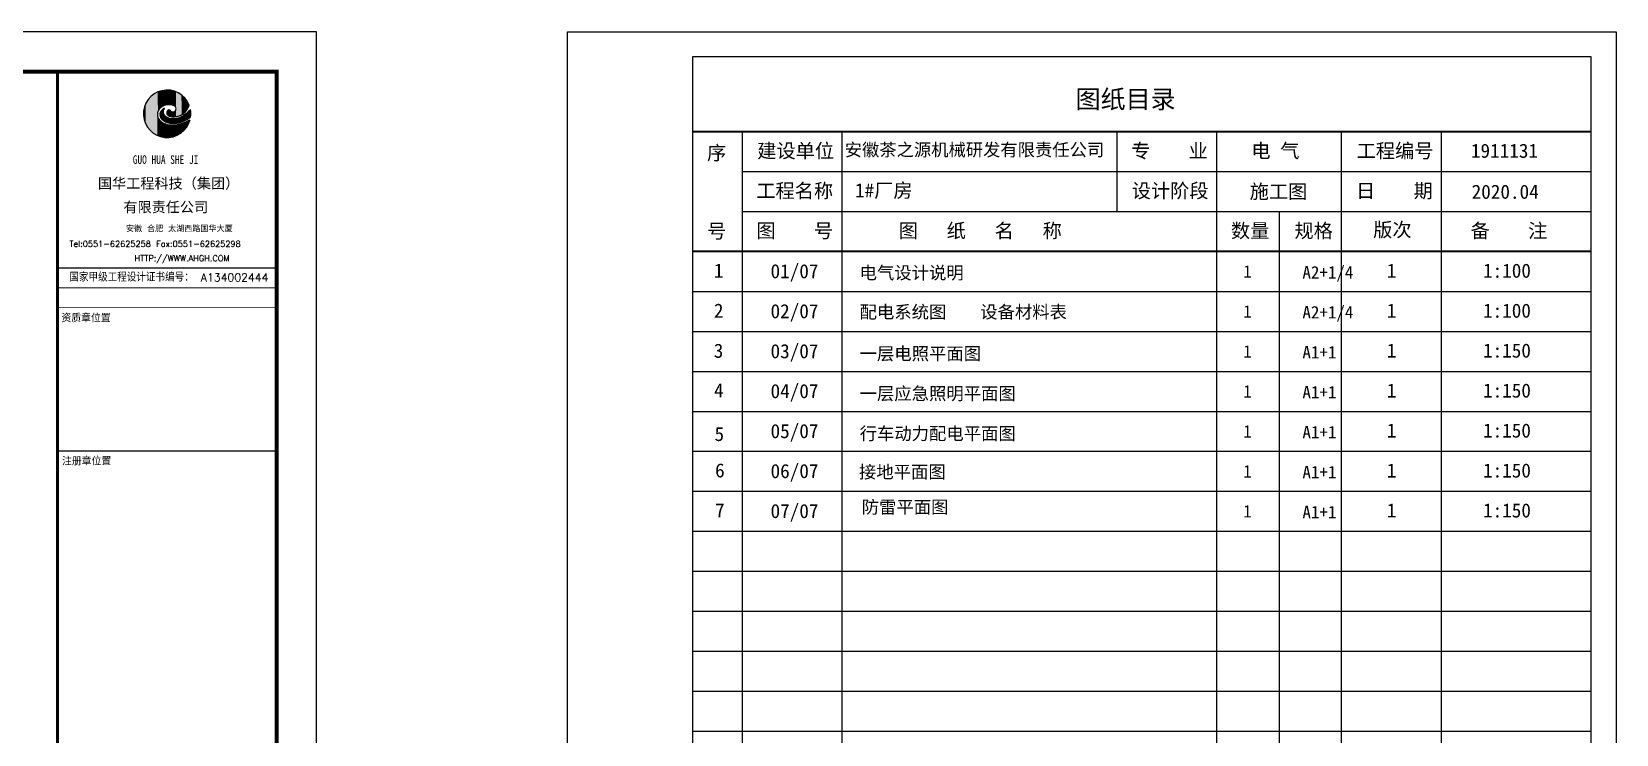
# Model space of a CAD drawing. Extents: x 1751103 to 2598738, y -609732 to 659428.
# Drawn here: x 2155335 to 2195106, y 188228 to 205857 of the extents above; entities that cross this region are included whole.
import ezdxf
from ezdxf.enums import TextEntityAlignment as Align

# ---------------------------------------------------------------- set-up
doc = ezdxf.new("R2010")
doc.units = 0
doc.header["$LTSCALE"] = 1000
doc.header["$MEASUREMENT"] = 0
doc.layers.get('0').update_dxf_attribs({"linetype": 'CONTINUOUS'})
for name, color, linetype in [('PP-PM-TK', 7, 'CONTINUOUS'), ('PUB_TEXT', 7, 'CONTINUOUS'), ('PUB_TITLE', 4, 'CONTINUOUS'), ('TEL_TITLE', 7, 'CONTINUOUS')]:
    doc.layers.add(name, color=color, linetype=linetype)
doc.styles.add('-宋体', font='', dxfattribs={"width": 0.8})
doc.styles.add('-黑体', font='simhei.ttf', dxfattribs={"width": 0.8})
doc.styles.add('DIM_FONT', font='SIMPLEX', dxfattribs={"width": 0.7, "bigfont": 'GBCBIG'})
doc.styles.add('HZ2', font='simhei.ttf')
doc.styles.add('STYLE1', font='simhei.ttf', dxfattribs={"width": 0.8})
doc.styles.add('TQ', font='txt.shx', dxfattribs={"width": 0.8, "bigfont": 'hztxt.shx'})
doc.styles.get('-宋体').set_extended_font_data('SimSun')

# ---------------------------------------------------------------- blocks, each defined once
blk = doc.blocks.new('*U39')
at = {"layer": 'PP-PM-TK', "color": 1}
for points in [[(-598, 427), (-540, -498), (-540, 493)], [(-540, 493), (-504, -531), (-504, 535)], [(-540, -498), (-540, 493), (-504, -531)], [(-504, 535), (-434, -593), (-434, 589)], [(-504, -531), (-504, 535), (-434, -593)], [(-434, 589), (-390, -619), (-390, 622)], [(-434, -593), (-434, 589), (-390, -619)], [(-390, 622), (-310, -666), (-310, 662)], [(-390, -619), (-390, 622), (-310, -666)], [(-310, 662), (-302, -669), (-302, 667)], [(-310, -666), (-310, 662), (-302, -669)], [(-302, 667), (-300, 1), (-300, 667)], [(-300, 667), (-299, 9), (-299, 668)], [(-299, 668), (-289, 51), (-289, 673)], [(-289, 673), (-287, 62), (-287, 674)], [(-287, 674), (-274, 89), (-274, 680)], [(-274, 680), (-262, 115), (-262, 686)], [(-262, 686), (-255, 126), (-255, 688)], [(-262, 686), (-262, 115), (-262, 686)], [(-255, 688), (-231, 157), (-231, 695)], [(-231, 695), (-227, 163), (-227, 696)], [(-227, 696), (-222, 168), (-222, 697)], [(-222, 697), (-221, 168), (-221, 697)], [(-221, 697), (-215, 174), (-215, 699)], [(-215, 699), (-211, 177), (-211, 700)], [(-211, 700), (-202, 186), (-202, 703)], [(-202, 703), (-199, 188), (-199, 704)], [(-199, 704), (-185, 201), (-185, 708)], [(-185, 708), (-183, 203), (-183, 708)], [(-183, 708), (-179, 206), (-179, 709)], [(-179, 709), (-176, 208), (-176, 710)], [(-176, 710), (-175, 208), (-175, 710)], [(-175, 710), (-163, 216), (-163, 714)], [(-163, 714), (-142, 228), (-142, 719)], [(-142, 719), (-124, 239), (-124, 724)], [(-124, 724), (-123, 240), (-123, 724)], [(-123, 724), (-122, 240), (-122, 724)], [(-122, 724), (-114, 243), (-114, 725)], [(-114, 725), (-112, 244), (-112, 725)], [(-112, 725), (-112, 244), (-112, 725)], [(-112, 725), (-111, 244), (-111, 725)], [(-111, 725), (-110, 245), (-110, 725)], [(-110, 725), (-105, 247), (-105, 725)], [(-105, 725), (-102, 248), (-102, 726)], [(-102, 726), (-101, 249), (-101, 726)], [(-101, 726), (-95, 251), (-95, 726)], [(-95, 726), (-89, 254), (-89, 727)], [(-89, 727), (-85, 255), (-85, 727)], [(-85, 727), (-83, 256), (-83, 727)], [(-83, 727), (-79, 257), (-79, 727)], [(-79, 727), (-59, 265), (-59, 729)], [(-59, 729), (-54, 267), (-54, 729)], [(-54, 729), (-45, 270), (-45, 730)], [(-45, 730), (-34, 272), (-34, 731)], [(-34, 731), (-28, 273), (-28, 731)], [(-28, 731), (-19, 276), (-19, 732)], [(-19, 732), (-12, 276), (-12, 732)], [(-12, 732), (-10, 277), (-10, 732)], [(-10, 732), (-10, 277), (-10, 732)], [(-10, 732), (-9, 277), (-9, 732)], [(-9, 732), (-4, 277), (-4, 733)], [(-4, 733), (-3, 277), (-3, 733)], [(-3, 733), (2, 278), (2, 733)], [(2, 733), (7, 279), (7, 734)], [(7, 734), (16, 280), (16, 734)], [(16, 280), (16, 734), (18, 279)], [(16, 734), (18, 279), (18, 734)], [(18, 279), (18, 734), (21, 279)], [(21, 279), (21, 734), (28, 279)], [(28, 279), (28, 733), (30, 279)], [(30, 279), (30, 733), (40, 278)], [(40, 278), (40, 732), (44, 278)], [(44, 278), (44, 731), (58, 277)], [(58, 277), (58, 730), (69, 276)], [(69, 276), (69, 728), (70, 276)], [(70, 276), (70, 728), (84, 275)], [(84, 275), (84, 726), (85, 275)], [(85, 275), (85, 726), (108, 274)], [(108, 274), (108, 723), (108, 274)], [(108, 274), (108, 723), (108, 274)], [(108, 274), (108, 723), (109, 274)], [(109, 274), (109, 723), (112, 273)], [(112, 273), (112, 723), (135, 270)], [(135, 270), (135, 720), (147, 269)], [(147, 269), (147, 719), (152, 268)], [(152, 268), (152, 718), (152, 268)], [(152, 268), (152, 718), (159, 268)], [(159, 268), (159, 717), (160, 267)], [(160, 267), (160, 717), (164, 267)], [(164, 267), (164, 716), (171, 265)], [(171, 265), (171, 713), (179, 263)], [(179, 263), (179, 711), (185, 262)], [(185, 262), (185, 709), (191, 261)], [(191, 261), (191, 707), (207, 254)], [(207, 254), (207, 702), (209, 253)], [(209, 253), (209, 701), (217, 250)], [(217, 250), (217, 698), (225, 244)], [(225, 244), (225, 696), (243, 230)], [(243, 230), (243, 690), (246, 228)], [(246, 228), (246, 689), (248, 227)], [(248, 227), (248, 688), (249, 226)], [(249, 226), (249, 688), (255, 216)], [(255, 216), (255, 686), (266, 199)], [(266, 199), (266, 682), (270, 192)], [(270, 192), (270, 681), (276, 155)], [(-734, 26), (-725, -117), (-725, 92)], [(-725, 92), (-715, -155), (-715, 168)], [(-725, -117), (-725, 92), (-715, -155)], [(-715, 168), (-689, -255), (-689, 245)], [(-715, -155), (-715, 168), (-689, -255)], [(-689, 245), (-669, -296), (-669, 303)], [(-689, -255), (-689, 245), (-669, -296)], [(-669, 303), (-627, -384), (-627, 377)], [(-669, -296), (-669, 303), (-627, -384)], [(-627, 377), (-598, -422), (-598, 427)], [(-627, -384), (-627, 377), (-598, -422)], [(-598, -422), (-598, 427), (-540, -498)], [(-222, 3), (-221, -43), (-221, 4)], [(-221, 4), (-215, -82), (-215, 32)], [(-221, -43), (-221, 4), (-215, -82)], [(-215, 32), (-211, -92), (-211, 48)], [(-215, -82), (-215, 32), (-211, -92)], [(-211, 48), (-202, -118), (-202, 68)], [(-211, -92), (-211, 48), (-202, -118)], [(-202, 68), (-199, -122), (-199, 73)], [(-202, -118), (-202, 68), (-199, -122)], [(-199, 73), (-185, -143), (-185, 93)], [(-199, -122), (-199, 73), (-185, -143)], [(-185, 93), (-183, -145), (-183, 96)], [(-185, -143), (-185, 93), (-183, -145)], [(-183, 96), (-179, -149), (-179, 100)], [(-183, -145), (-183, 96), (-179, -149)], [(-179, 100), (-176, -152), (-176, 103)], [(-179, -149), (-179, 100), (-176, -152)], [(-176, 103), (-175, -153), (-175, 104)], [(-176, -152), (-176, 103), (-175, -153)], [(-175, 104), (-163, -165), (-163, 116)], [(-175, -153), (-175, 104), (-163, -165)], [(-163, 116), (-142, -181), (-142, 137)], [(-163, -165), (-163, 116), (-142, -181)], [(-142, 137), (-124, -195), (-124, 151)], [(-142, -181), (-142, 137), (-124, -195)], [(-124, 151), (-123, -196), (-123, 152)], [(-124, -195), (-124, 151), (-123, -196)], [(-123, 152), (-122, -196), (-122, 153)], [(-123, -196), (-123, 152), (-122, -196)], [(-122, 153), (-114, -202), (-114, 157)], [(-122, -196), (-122, 153), (-114, -202)], [(-114, 157), (-112, 107), (-112, 158)], [(-114, -202), (-114, 87), (-112, -204)], [(-112, 158), (-111, 117), (-111, 159)], [(-112, 158), (-112, 108), (-112, 158)], [(-112, -204), (-112, 45), (-112, -204)], [(-112, -204), (-112, 42), (-111, -204)], [(-111, 159), (-110, 119), (-110, 159)], [(-111, -204), (-111, 38), (-110, -205)], [(-110, 159), (-105, 131), (-105, 162)], [(-110, -205), (-110, 34), (-105, -208)], [(-105, 162), (-102, 135), (-102, 164)], [(-105, -208), (-105, 12), (-102, -210)], [(-102, 164), (-101, 137), (-101, 165)], [(-101, 165), (-95, 145), (-95, 166)], [(-95, 166), (-89, 151), (-89, 167)], [(-12, 25), (-10, 11), (-10, 47)], [(-10, 47), (-9, 4), (-9, 50)], [(-10, 11), (-10, 47), (-10, 10)], [(-10, 47), (-10, 10), (-10, 47)], [(-10, 10), (-10, 47), (-9, 4)], [(-9, 50), (-4, -7), (-4, 68)], [(-9, 4), (-9, 50), (-4, -7)], [(-4, 68), (-3, -8), (-3, 69)], [(-4, -7), (-4, 68), (-3, -8)], [(-3, 69), (2, -19), (2, 80)], [(-3, -8), (-3, 69), (2, -19)], [(2, 80), (7, -24), (7, 87)], [(2, -19), (2, 80), (7, -24)], [(7, 87), (16, -35), (16, 98)], [(7, -24), (7, 87), (16, -35)], [(16, 98), (18, -37), (18, 100)], [(16, -35), (16, 98), (18, -37)], [(18, 100), (21, -39), (21, 103)], [(18, -37), (18, 100), (21, -39)], [(21, 103), (28, -45), (28, 111)], [(21, -39), (21, 103), (28, -45)], [(28, 111), (30, -46), (30, 113)], [(28, -45), (28, 111), (30, -46)], [(30, 113), (40, -53), (40, 121)], [(30, -46), (30, 113), (40, -53)], [(40, 121), (44, -56), (44, 124)], [(40, -53), (40, 121), (44, -56)], [(44, 124), (58, -63), (58, 135)], [(44, -56), (44, 124), (58, -63)], [(58, -63), (58, 135), (69, -69)], [(69, -69), (69, 126), (70, -69)], [(70, -69), (70, 125), (84, -74)], [(84, -74), (84, 113), (85, -74)], [(85, -74), (85, 112), (108, -81)], [(108, -81), (108, 88), (108, -82)], [(108, -82), (108, 87), (108, -82)], [(108, -82), (108, 87), (109, -82)], [(109, -82), (109, 87), (112, -82)], [(112, -82), (112, 84), (135, -86)], [(135, -86), (135, 66), (147, -88)], [(147, -88), (147, 62), (152, -88)], [(152, -88), (152, 60), (152, -89)], [(152, -89), (152, 60), (159, -89)], [(159, -89), (159, 59), (160, -89)], [(160, -89), (160, 59), (164, -89)], [(164, -89), (164, 59), (171, -89)], [(171, 58), (179, -90), (179, 60)], [(171, -89), (171, 58), (179, -90)], [(179, 60), (185, -90), (185, 61)], [(179, -90), (179, 60), (185, -90)], [(185, 61), (191, -90), (191, 62)], [(191, 62), (207, -89), (207, 65)], [(207, 65), (209, -89), (209, 66)], [(209, 66), (217, -89), (217, 70)], [(217, 70), (225, -89), (225, 75)], [(225, 75), (243, -87), (243, 86)], [(243, 86), (246, -86), (246, 91)], [(246, 91), (248, -86), (248, 93)], [(248, 93), (249, -86), (249, 94)], [(249, 94), (255, -86), (255, 102)], [(255, 102), (266, -84), (266, 117)], [(266, 117), (270, -84), (270, 133)], [(270, 133), (276, -83), (276, 155)], [(569, -14), (588, -190), (588, 2)], [(588, 2), (593, -187), (593, 6)], [(593, 6), (610, -177), (610, 20)], [(610, 20), (616, -173), (616, 25)], [(616, 25), (618, -171), (618, 27)], [(618, 27), (637, -159), (637, 43)], [(637, 43), (643, -155), (643, 48)], [(643, 48), (653, -148), (653, 57)], [(653, 57), (662, -142), (662, 66)], [(662, 66), (664, -140), (664, 68)], [(664, 68), (683, -126), (683, 86)], [(683, 86), (711, -105), (711, 112)], [(711, 112), (724, -95), (724, 124)], [(-302, -669), (-302, -30), (-300, -669)], [(-300, -669), (-300, -43), (-299, -670)], [(-299, -670), (-299, -61), (-289, -673)], [(-289, -673), (-289, -97), (-287, -674)], [(-287, -674), (-287, -102), (-274, -679)], [(-274, -679), (-274, -130), (-262, -683)], [(-262, -683), (-262, -150), (-262, -683)], [(-262, -683), (-262, -150), (-255, -686)], [(-255, -686), (-255, -162), (-231, -694)], [(-231, -694), (-231, -192), (-227, -695)], [(-227, -695), (-227, -195), (-222, -697)], [(-222, -697), (-222, -201), (-221, -697)], [(-221, -697), (-221, -201), (-215, -699)], [(-215, -699), (-215, -207), (-211, -701)], [(-211, -701), (-211, -210), (-202, -704)], [(-202, -704), (-202, -219), (-199, -705)], [(-199, -705), (-199, -222), (-185, -710)], [(-185, -710), (-185, -235), (-183, -711)], [(-183, -711), (-183, -237), (-179, -712)], [(-179, -712), (-179, -241), (-176, -713)], [(-176, -713), (-176, -244), (-175, -713)], [(-175, -713), (-175, -244), (-163, -715)], [(-163, -715), (-163, -252), (-142, -718)], [(-142, -718), (-142, -265), (-124, -721)], [(-124, -721), (-124, -276), (-123, -721)], [(-123, -721), (-123, -277), (-122, -721)], [(-122, -721), (-122, -277), (-114, -722)], [(-114, -722), (-114, -282), (-112, -723)], [(-112, -723), (-112, -284), (-112, -723)], [(-112, -723), (-112, -284), (-111, -723)], [(-111, -723), (-111, -284), (-110, -723)], [(-110, -723), (-110, -285), (-105, -724)], [(-105, -724), (-105, -287), (-102, -724)], [(-102, -210), (-102, -2), (-101, -212)], [(-102, -724), (-102, -288), (-101, -724)], [(-101, -212), (-101, -5), (-95, -215)], [(-101, -724), (-101, -289), (-95, -725)], [(-95, -215), (-95, -17), (-89, -219)], [(-95, -725), (-95, -291), (-89, -726)], [(-89, -219), (-89, -28), (-85, -222)], [(-89, -726), (-89, -294), (-85, -727)], [(-85, -222), (-85, -35), (-83, -223)], [(-85, -727), (-85, -295), (-83, -727)], [(-83, -223), (-83, -39), (-79, -226)], [(-83, -727), (-83, -296), (-79, -727)], [(-79, -226), (-79, -46), (-59, -239)], [(-79, -727), (-79, -298), (-59, -730)], [(-59, -239), (-59, -68), (-54, -241)], [(-59, -730), (-59, -306), (-54, -731)], [(-54, -241), (-54, -73), (-45, -246)], [(-54, -731), (-54, -308), (-45, -732)], [(-45, -246), (-45, -83), (-34, -252)], [(-45, -732), (-45, -312), (-34, -734)], [(-34, -252), (-34, -91), (-28, -254)], [(-28, -254), (-28, -95), (-19, -259)], [(-19, -259), (-19, -101), (-12, -263)], [(-12, -263), (-12, -106), (-10, -264)], [(-10, -264), (-10, -108), (-10, -264)], [(-10, -264), (-10, -108), (-9, -264)], [(-9, -264), (-9, -108), (-4, -267)], [(-4, -267), (-4, -111), (-3, -267)], [(-3, -267), (-3, -111), (2, -269)], [(2, -269), (2, -114), (7, -270)], [(7, -270), (7, -116), (16, -273)], [(16, -273), (16, -121), (18, -274)], [(18, -274), (18, -122), (21, -274)], [(21, -274), (21, -123), (28, -277)], [(28, -277), (28, -127), (30, -277)], [(30, -277), (30, -128), (40, -280)], [(40, -280), (40, -131), (44, -281)], [(44, -281), (44, -133), (58, -283)], [(58, -283), (58, -137), (69, -285)], [(69, -285), (69, -141), (70, -285)], [(70, -285), (70, -141), (84, -288)], [(84, -288), (84, -144), (85, -288)], [(85, -288), (85, -144), (108, -289)], [(108, -289), (108, -149), (108, -289)], [(108, -289), (108, -149), (108, -289)], [(108, -289), (108, -149), (109, -289)], [(109, -289), (109, -150), (112, -289)], [(112, -289), (112, -150), (135, -291)], [(135, -291), (135, -153), (147, -291)], [(147, -291), (147, -154), (152, -291)], [(152, -291), (152, -155), (152, -291)], [(152, -291), (152, -155), (159, -292)], [(152, -344), (152, -716), (152, -344)], [(152, -344), (159, -714), (159, -344)], [(159, -292), (159, -155), (160, -292)], [(159, -344), (160, -714), (160, -344)], [(160, -292), (160, -156), (164, -292)], [(160, -344), (164, -713), (164, -344)], [(164, -292), (164, -156), (171, -292)], [(164, -344), (171, -711), (171, -344)], [(171, -292), (171, -156), (179, -293)], [(171, -344), (179, -709), (179, -343)], [(179, -343), (185, -707), (185, -343)], [(185, -343), (191, -706), (191, -343)], [(191, -343), (207, -702), (207, -342)], [(207, -156), (209, -291), (209, -156)], [(207, -342), (209, -701), (209, -342)], [(209, -156), (217, -291), (217, -155)], [(209, -342), (217, -699), (217, -342)], [(217, -155), (225, -290), (225, -155)], [(217, -342), (225, -697), (225, -341)], [(225, -155), (243, -289), (243, -153)], [(225, -341), (243, -693), (243, -340)], [(243, -153), (246, -289), (246, -153)], [(243, -340), (246, -692), (246, -340)], [(246, -153), (248, -289), (248, -153)], [(246, -340), (248, -692), (248, -340)], [(248, -153), (249, -289), (249, -153)], [(248, -340), (249, -691), (249, -340)], [(249, -153), (255, -289), (255, -152)], [(249, -340), (255, -688), (255, -339)], [(255, -152), (266, -288), (266, -150)], [(255, -339), (266, -683), (266, -338)], [(266, -150), (270, -288), (270, -150)], [(266, -338), (270, -681), (270, -338)], [(270, -150), (276, -288), (276, -149)], [(270, -338), (276, -678), (276, -337)], [(276, -149), (283, -287), (283, -147)], [(276, -337), (283, -675), (283, -337)], [(283, -147), (296, -287), (296, -145)], [(283, -337), (296, -669), (296, -335)], [(296, -145), (302, -286), (302, -144)], [(296, -335), (302, -666), (302, -335)], [(302, -144), (307, -286), (307, -143)], [(302, -335), (307, -664), (307, -334)], [(307, -143), (311, -285), (311, -142)], [(307, -334), (311, -662), (311, -334)], [(311, -142), (341, -281), (341, -133)], [(311, -334), (341, -648), (341, -328)], [(341, -133), (369, -276), (369, -125)], [(341, -328), (369, -634), (369, -323)], [(369, -125), (375, -275), (375, -123)], [(369, -323), (375, -631), (375, -322)], [(375, -123), (377, -275), (377, -123)], [(375, -322), (377, -631), (377, -322)], [(377, -123), (383, -273), (383, -121)], [(377, -322), (383, -626), (383, -320)], [(383, -121), (397, -269), (397, -115)], [(383, -320), (397, -616), (397, -316)], [(397, -115), (421, -264), (421, -104)], [(397, -316), (421, -598), (421, -309)], [(421, -104), (431, -261), (431, -100)], [(421, -309), (431, -591), (431, -307)], [(431, -100), (444, -256), (444, -94)], [(431, -307), (444, -581), (444, -303)], [(444, -94), (450, -254), (450, -91)], [(444, -303), (450, -576), (450, -300)], [(450, -91), (460, -250), (460, -87)], [(450, -300), (460, -569), (460, -297)], [(460, -87), (483, -242), (483, -74)], [(460, -297), (483, -552), (483, -288)], [(483, -74), (492, -239), (492, -68)], [(483, -288), (492, -546), (492, -285)], [(492, -68), (509, -231), (509, -58)], [(492, -68), (492, -239), (492, -68)], [(492, -284), (509, -527), (509, -278)], [(492, -285), (492, -545), (492, -284)], [(509, -58), (512, -229), (512, -56)], [(509, -278), (512, -524), (512, -277)], [(512, -56), (513, -229), (513, -55)], [(512, -277), (513, -522), (513, -276)], [(513, -55), (530, -221), (530, -43)], [(513, -276), (530, -504), (530, -269)], [(530, -43), (542, -215), (542, -35)], [(530, -269), (542, -491), (542, -263)], [(542, -35), (552, -210), (552, -28)], [(542, -263), (552, -480), (552, -258)], [(552, -28), (555, -209), (555, -25)], [(552, -258), (555, -476), (555, -257)], [(555, -25), (569, -201), (569, -14)], [(555, -257), (569, -461), (569, -251)], [(569, -251), (588, -440), (588, -242)], [(588, -242), (593, -432), (593, -239)], [(593, -239), (610, -405), (610, -232)], [(610, -232), (616, -395), (616, -229)], [(616, -229), (618, -391), (618, -228)], [(618, -228), (637, -360), (637, -219)], [(637, -219), (643, -350), (643, -217)], [(643, -217), (653, -334), (653, -212)], [(653, -212), (662, -318), (662, -207)], [(662, -207), (664, -312), (664, -206)], [(664, -206), (683, -260), (683, -197)], [(683, -260), (683, -197), (711, -183)]]:
    blk.add_solid(points, dxfattribs=at)
at = {"layer": 'PP-PM-TK', "color": 1, "extrusion": (0, 0, -1)}
for points in [[(302, -30), (302, 667), (300, 1)], [(300, 1), (300, 667), (299, 9)], [(299, 9), (299, 668), (289, 51)], [(289, 51), (289, 673), (287, 62)], [(287, 62), (287, 674), (274, 89)], [(274, 89), (274, 680), (262, 115)], [(262, 115), (262, 686), (262, 115)], [(262, 115), (262, 686), (255, 126)], [(255, 126), (255, 688), (231, 157)], [(231, 157), (231, 695), (227, 163)], [(227, 163), (227, 696), (222, 168)], [(222, 168), (222, 697), (221, 168)], [(221, 168), (221, 697), (215, 174)], [(215, 174), (215, 699), (211, 177)], [(211, 177), (211, 700), (202, 186)], [(202, 186), (202, 703), (199, 188)], [(199, 188), (199, 704), (185, 201)], [(185, 201), (185, 708), (183, 203)], [(183, 203), (183, 708), (179, 206)], [(179, 206), (179, 709), (176, 208)], [(176, 208), (176, 710), (175, 208)], [(175, 208), (175, 710), (163, 216)], [(163, 216), (163, 714), (142, 228)], [(142, 228), (142, 719), (124, 239)], [(124, 239), (124, 724), (123, 240)], [(123, 240), (123, 724), (122, 240)], [(122, 240), (122, 724), (114, 243)], [(114, 243), (114, 725), (112, 244)], [(112, 244), (112, 725), (112, 244)], [(112, 244), (112, 725), (111, 244)], [(111, 244), (111, 725), (110, 245)], [(110, 245), (110, 725), (105, 247)], [(105, 247), (105, 725), (102, 248)], [(102, 248), (102, 726), (101, 249)], [(101, 249), (101, 726), (95, 251)], [(95, 251), (95, 726), (89, 254)], [(89, 254), (89, 727), (85, 255)], [(85, 255), (85, 727), (83, 256)], [(83, 256), (83, 727), (79, 257)], [(79, 257), (79, 727), (59, 265)], [(59, 265), (59, 729), (54, 267)], [(54, 267), (54, 729), (45, 270)], [(45, 270), (45, 730), (34, 272)], [(34, 272), (34, 731), (28, 273)], [(28, 273), (28, 731), (19, 276)], [(19, 276), (19, 732), (12, 276)], [(12, 276), (12, 732), (10, 277)], [(10, 277), (10, 732), (10, 277)], [(10, 277), (10, 732), (9, 277)], [(9, 277), (9, 732), (4, 277)], [(4, 277), (4, 733), (3, 277)], [(3, 277), (3, 733), (-2, 278)], [(-2, 278), (-2, 733), (-7, 279)], [(-7, 279), (-7, 734), (-16, 280)], [(-18, 734), (-21, 279), (-21, 734)], [(-21, 734), (-28, 279), (-28, 733)], [(-28, 733), (-30, 279), (-30, 733)], [(-30, 733), (-40, 278), (-40, 732)], [(-40, 732), (-44, 278), (-44, 731)], [(-44, 731), (-58, 277), (-58, 730)], [(-58, 730), (-69, 276), (-69, 728)], [(-69, 728), (-70, 276), (-70, 728)], [(-70, 728), (-84, 275), (-84, 726)], [(-84, 726), (-85, 275), (-85, 726)], [(-85, 726), (-108, 274), (-108, 723)], [(-108, 723), (-108, 274), (-108, 723)], [(-108, 723), (-108, 274), (-108, 723)], [(-108, 723), (-109, 274), (-109, 723)], [(-109, 723), (-112, 273), (-112, 723)], [(-112, 723), (-135, 270), (-135, 720)], [(-135, 720), (-147, 269), (-147, 719)], [(-147, 719), (-152, 268), (-152, 718)], [(-152, 718), (-152, 268), (-152, 718)], [(-152, 718), (-159, 268), (-159, 717)], [(-159, 717), (-160, 267), (-160, 717)], [(-160, 717), (-164, 267), (-164, 716)], [(-164, 716), (-171, 265), (-171, 713)], [(-171, 713), (-179, 263), (-179, 711)], [(-179, 711), (-185, 262), (-185, 709)], [(-185, 709), (-191, 261), (-191, 707)], [(-191, 707), (-207, 254), (-207, 702)], [(-207, 702), (-209, 253), (-209, 701)], [(-209, 701), (-217, 250), (-217, 698)], [(-217, 698), (-225, 244), (-225, 696)], [(-225, 696), (-243, 230), (-243, 690)], [(-243, 690), (-246, 228), (-246, 689)], [(-246, 689), (-248, 227), (-248, 688)], [(-248, 688), (-249, 226), (-249, 688)], [(-249, 688), (-255, 216), (-255, 686)], [(-255, 686), (-266, 199), (-266, 682)], [(-266, 682), (-270, 192), (-270, 681)], [(-270, 681), (-276, 155), (-276, 679)], [(-276, -83), (-276, 679), (-283, -83)], [(-276, 679), (-283, -83), (-283, 677)], [(-283, -83), (-283, 677), (-296, -80)], [(-283, 677), (-296, -80), (-296, 672)], [(-296, -80), (-296, 672), (-302, -79)], [(-296, 672), (-302, -79), (-302, 669)], [(-302, -79), (-302, 669), (-307, -78)], [(-302, 669), (-307, -78), (-307, 666)], [(-307, -78), (-307, 666), (-311, -77)], [(-307, 666), (-311, -77), (-311, 664)], [(-311, -77), (-311, 664), (-341, -71)], [(-311, 664), (-341, -71), (-341, 647)], [(-341, -71), (-341, 647), (-369, -62)], [(-341, 647), (-369, -62), (-369, 631)], [(-369, -62), (-369, 631), (-375, -61)], [(-369, 631), (-375, -61), (-375, 628)], [(-375, -61), (-375, 628), (-377, -60)], [(-375, 628), (-377, -60), (-377, 627)], [(-377, -60), (-377, 627), (-383, -58)], [(-377, 627), (-383, -58), (-383, 623)], [(-383, -58), (-383, 623), (-397, -54)], [(-383, 623), (-397, -54), (-397, 616)], [(-397, -54), (-397, 616), (-421, -43)], [(-397, 616), (-421, -43), (-421, 602)], [(-421, -43), (-421, 602), (-431, -38)], [(-421, 602), (-431, -38), (-431, 594)], [(-431, -38), (-431, 594), (-444, -32)], [(-431, 594), (-444, -32), (-444, 582)], [(-444, -32), (-444, 582), (-450, -29)], [(-444, 582), (-450, -29), (-450, 577)], [(-450, -29), (-450, 577), (-460, -23)], [(-450, 577), (-460, -23), (-460, 568)], [(-460, -23), (-460, 568), (-483, -10)], [(-460, 568), (-483, -10), (-483, 549)], [(-483, -10), (-483, 549), (-492, -3)], [(-483, 549), (-492, -3), (-492, 541)], [(-492, -3), (-492, 541), (-492, -3)], [(-492, 541), (-492, -3), (-492, 541)], [(-492, -3), (-492, 541), (-509, 10)], [(-492, 541), (-509, 10), (-509, 527)], [(-509, 10), (-509, 527), (-512, 12)], [(-509, 527), (-512, 12), (-512, 524)], [(-512, 12), (-512, 524), (-513, 13)], [(-512, 524), (-513, 13), (-513, 523)], [(-513, 13), (-513, 523), (-530, 27)], [(-513, 523), (-530, 27), (-530, 509)], [(-530, 27), (-530, 509), (-542, 38)], [(-530, 509), (-542, 38), (-542, 493)], [(-542, 38), (-542, 493), (-552, 48)], [(-542, 493), (-552, 48), (-552, 481)], [(114, 87), (114, 157), (112, 107)], [(114, 87), (112, -204), (112, 45)], [(112, 107), (112, 158), (112, 108)], [(112, 108), (112, 158), (111, 117)], [(112, 45), (112, -204), (112, 42)], [(112, 42), (111, -204), (111, 38)], [(111, 117), (111, 159), (110, 119)], [(111, 38), (110, -205), (110, 34)], [(110, 119), (110, 159), (105, 131)], [(110, 34), (105, -208), (105, 12)], [(105, 131), (105, 162), (102, 135)], [(105, 12), (102, -210), (102, -2)], [(102, 135), (102, 164), (101, 137)], [(101, 137), (101, 165), (95, 145)], [(95, 145), (95, 166), (89, 151)], [(89, 151), (89, 167), (85, 154)], [(89, 167), (85, 154), (85, 164)], [(85, 154), (85, 164), (83, 163)], [(-58, 135), (-69, -69), (-69, 126)], [(-69, 126), (-70, -69), (-70, 125)], [(-70, 125), (-84, -74), (-84, 113)], [(-84, 113), (-85, -74), (-85, 112)], [(-85, 112), (-108, -81), (-108, 88)], [(-108, 88), (-108, -82), (-108, 87)], [(-108, 87), (-108, -82), (-108, 87)], [(-108, 87), (-109, -82), (-109, 87)], [(-109, 87), (-112, -82), (-112, 84)], [(-112, 84), (-135, -86), (-135, 66)], [(-135, 66), (-147, -88), (-147, 62)], [(-147, 62), (-152, -88), (-152, 60)], [(-152, 60), (-152, -89), (-152, 60)], [(-152, 60), (-159, -89), (-159, 59)], [(-159, 59), (-160, -89), (-160, 59)], [(-160, 59), (-164, -89), (-164, 59)], [(-164, 59), (-171, -89), (-171, 58)], [(-185, -90), (-185, 61), (-191, -90)], [(-191, -90), (-191, 62), (-207, -89)], [(-207, -89), (-207, 65), (-209, -89)], [(-209, -89), (-209, 66), (-217, -89)], [(-217, -89), (-217, 70), (-225, -89)], [(-225, -89), (-225, 75), (-243, -87)], [(-243, -87), (-243, 86), (-246, -86)], [(-246, -86), (-246, 91), (-248, -86)], [(-248, -86), (-248, 93), (-249, -86)], [(-249, -86), (-249, 94), (-255, -86)], [(-255, -86), (-255, 102), (-266, -84)], [(-266, -84), (-266, 117), (-270, -84)], [(-270, -84), (-270, 133), (-276, -83)], [(-552, 48), (-552, 481), (-555, 52)], [(-552, 481), (-555, 52), (-555, 476)], [(-555, 52), (-555, 476), (-569, 65)], [(-555, 476), (-569, 65), (-569, 460)], [(-569, 65), (-569, 460), (-588, 89)], [(-569, 460), (-588, 89), (-588, 435)], [(-588, 89), (-588, 435), (-593, 95)], [(-588, 435), (-593, 95), (-593, 429)], [(-588, -190), (-588, 2), (-593, -187)], [(-593, 95), (-593, 429), (-610, 118)], [(-593, 429), (-610, 118), (-610, 408)], [(-593, -187), (-593, 6), (-610, -177)], [(-610, 118), (-610, 408), (-616, 126)], [(-610, 408), (-616, 126), (-616, 400)], [(-610, -177), (-610, 20), (-616, -173)], [(-616, 126), (-616, 400), (-618, 131)], [(-616, 400), (-618, 131), (-618, 397)], [(-616, -173), (-616, 25), (-618, -171)], [(-618, 131), (-618, 397), (-637, 164)], [(-618, 397), (-637, 164), (-637, 361)], [(-618, -171), (-618, 27), (-637, -159)], [(-637, 164), (-637, 361), (-643, 175)], [(-637, 361), (-643, 175), (-643, 349)], [(-637, -159), (-637, 43), (-643, -155)], [(-643, 175), (-643, 349), (-653, 192)], [(-643, 349), (-653, 192), (-653, 330)], [(-643, -155), (-643, 48), (-653, -148)], [(-653, 192), (-653, 330), (-662, 217)], [(-653, 330), (-662, 217), (-662, 311)], [(-653, -148), (-653, 57), (-662, -142)], [(-662, 217), (-662, 311), (-664, 222)], [(-662, 311), (-664, 222), (-664, 307)], [(-662, -142), (-662, 66), (-664, -140)], [(-664, 222), (-664, 307), (-683, 270)], [(-664, -140), (-664, 68), (-683, -126)], [(-683, -126), (-683, 86), (-711, -105)], [(-711, -105), (-711, 112), (-724, -95)], [(-724, -95), (-724, 124), (-729, -91)], [(-724, 124), (-729, -91), (-729, 74)], [(-729, -91), (-729, 74), (-734, 17)], [(302, -30), (300, -669), (300, -43)], [(300, -43), (299, -670), (299, -61)], [(299, -61), (289, -673), (289, -97)], [(289, -97), (287, -674), (287, -102)], [(287, -102), (274, -679), (274, -130)], [(274, -130), (262, -683), (262, -150)], [(262, -150), (262, -683), (262, -150)], [(262, -150), (255, -686), (255, -162)], [(255, -162), (231, -694), (231, -192)], [(231, -192), (227, -695), (227, -195)], [(227, -195), (222, -697), (222, -201)], [(222, -201), (221, -697), (221, -201)], [(221, -201), (215, -699), (215, -207)], [(215, -207), (211, -701), (211, -210)], [(211, -210), (202, -704), (202, -219)], [(202, -219), (199, -705), (199, -222)], [(199, -222), (185, -710), (185, -235)], [(185, -235), (183, -711), (183, -237)], [(183, -237), (179, -712), (179, -241)], [(179, -241), (176, -713), (176, -244)], [(176, -244), (175, -713), (175, -244)], [(175, -244), (163, -715), (163, -252)], [(163, -252), (142, -718), (142, -265)], [(142, -265), (124, -721), (124, -276)], [(124, -276), (123, -721), (123, -277)], [(123, -277), (122, -721), (122, -277)], [(122, -277), (114, -722), (114, -282)], [(114, -282), (112, -723), (112, -284)], [(112, -284), (112, -723), (112, -284)], [(112, -284), (111, -723), (111, -284)], [(111, -284), (110, -723), (110, -285)], [(110, -285), (105, -724), (105, -287)], [(105, -287), (102, -724), (102, -288)], [(102, -2), (101, -212), (101, -5)], [(102, -288), (101, -724), (101, -289)], [(101, -5), (95, -215), (95, -17)], [(101, -289), (95, -725), (95, -291)], [(95, -17), (89, -219), (89, -28)], [(95, -291), (89, -726), (89, -294)], [(89, -28), (85, -222), (85, -35)], [(89, -294), (85, -727), (85, -295)], [(85, -35), (83, -223), (83, -39)], [(85, -295), (83, -727), (83, -296)], [(83, -39), (79, -226), (79, -46)], [(83, -296), (79, -727), (79, -298)], [(79, -46), (59, -239), (59, -68)], [(79, -298), (59, -730), (59, -306)], [(59, -68), (54, -241), (54, -73)], [(59, -306), (54, -731), (54, -308)], [(54, -73), (45, -246), (45, -83)], [(54, -308), (45, -732), (45, -312)], [(45, -83), (34, -252), (34, -91)], [(45, -312), (34, -734), (34, -316)], [(34, -91), (28, -254), (28, -95)], [(34, -734), (34, -316), (28, -734)], [(34, -316), (28, -734), (28, -319)], [(28, -95), (19, -259), (19, -101)], [(28, -734), (28, -319), (19, -733)], [(28, -319), (19, -733), (19, -321)], [(19, -101), (12, -263), (12, -106)], [(19, -733), (19, -321), (12, -733)], [(19, -321), (12, -733), (12, -322)], [(12, -106), (10, -264), (10, -108)], [(12, -733), (12, -322), (10, -733)], [(12, -322), (10, -733), (10, -323)], [(10, -108), (10, -264), (10, -108)], [(10, -108), (9, -264), (9, -108)], [(10, -733), (10, -323), (10, -733)], [(10, -323), (10, -733), (10, -323)], [(10, -733), (10, -323), (9, -733)], [(10, -323), (9, -733), (9, -323)], [(9, -108), (4, -267), (4, -111)], [(9, -733), (9, -323), (4, -732)], [(9, -323), (4, -732), (4, -324)], [(4, -111), (3, -267), (3, -111)], [(4, -732), (4, -324), (3, -732)], [(4, -324), (3, -732), (3, -324)], [(3, -111), (-2, -269), (-2, -114)], [(3, -732), (3, -324), (-2, -732)], [(3, -324), (-2, -732), (-2, -326)], [(-2, -114), (-7, -270), (-7, -116)], [(-2, -732), (-2, -326), (-7, -732)], [(-2, -326), (-7, -732), (-7, -327)], [(-7, -116), (-16, -273), (-16, -121)], [(-7, -732), (-7, -327), (-16, -731)], [(-7, -327), (-16, -731), (-16, -329)], [(-16, -121), (-18, -274), (-18, -122)], [(-16, -731), (-16, -329), (-18, -731)], [(-16, -329), (-18, -731), (-18, -329)], [(-18, -122), (-21, -274), (-21, -123)], [(-18, -731), (-18, -329), (-21, -731)], [(-18, -329), (-21, -731), (-21, -330)], [(-21, -123), (-28, -277), (-28, -127)], [(-21, -731), (-21, -330), (-28, -731)], [(-21, -330), (-28, -731), (-28, -332)], [(-28, -127), (-30, -277), (-30, -128)], [(-28, -731), (-28, -332), (-30, -731)], [(-28, -332), (-30, -731), (-30, -332)], [(-30, -128), (-40, -280), (-40, -131)], [(-30, -731), (-30, -332), (-40, -730)], [(-30, -332), (-40, -730), (-40, -334)], [(-40, -131), (-44, -281), (-44, -133)], [(-40, -730), (-40, -334), (-44, -730)], [(-40, -334), (-44, -730), (-44, -335)], [(-44, -133), (-58, -283), (-58, -137)], [(-44, -730), (-44, -335), (-58, -729)], [(-44, -335), (-58, -729), (-58, -338)], [(-58, -137), (-69, -285), (-69, -141)], [(-58, -729), (-58, -338), (-69, -729)], [(-58, -338), (-69, -729), (-69, -339)], [(-69, -141), (-70, -285), (-70, -141)], [(-69, -729), (-69, -339), (-70, -729)], [(-69, -339), (-70, -729), (-70, -339)], [(-70, -141), (-84, -288), (-84, -144)], [(-70, -729), (-70, -339), (-84, -728)], [(-70, -339), (-84, -728), (-84, -340)], [(-84, -144), (-85, -288), (-85, -144)], [(-84, -728), (-84, -340), (-85, -728)], [(-84, -340), (-85, -728), (-85, -340)], [(-85, -144), (-108, -289), (-108, -149)], [(-85, -728), (-85, -340), (-108, -727)], [(-85, -340), (-108, -727), (-108, -342)], [(-108, -149), (-108, -289), (-108, -149)], [(-108, -149), (-108, -289), (-108, -149)], [(-108, -149), (-109, -289), (-109, -150)], [(-108, -727), (-108, -342), (-108, -727)], [(-108, -342), (-108, -727), (-108, -342)], [(-108, -727), (-108, -342), (-108, -727)], [(-108, -342), (-108, -727), (-108, -342)], [(-108, -727), (-108, -342), (-109, -727)], [(-108, -342), (-109, -727), (-109, -342)], [(-109, -150), (-112, -289), (-112, -150)], [(-109, -727), (-109, -342), (-112, -726)], [(-109, -342), (-112, -726), (-112, -342)], [(-112, -150), (-135, -291), (-135, -153)], [(-112, -726), (-112, -342), (-135, -720)], [(-112, -342), (-135, -720), (-135, -343)], [(-135, -153), (-147, -291), (-147, -154)], [(-135, -720), (-135, -343), (-147, -717)], [(-135, -343), (-147, -717), (-147, -344)], [(-147, -154), (-152, -291), (-152, -155)], [(-147, -717), (-147, -344), (-152, -716)], [(-147, -344), (-152, -716), (-152, -344)], [(-152, -155), (-152, -291), (-152, -155)], [(-152, -155), (-159, -292), (-159, -155)], [(-152, -716), (-152, -344), (-152, -716)], [(-152, -716), (-152, -344), (-159, -714)], [(-159, -155), (-160, -292), (-160, -156)], [(-159, -714), (-159, -344), (-160, -714)], [(-160, -156), (-164, -292), (-164, -156)], [(-160, -714), (-160, -344), (-164, -713)], [(-164, -156), (-171, -292), (-171, -156)], [(-164, -713), (-164, -344), (-171, -711)], [(-171, -156), (-179, -293), (-179, -156)], [(-171, -711), (-171, -344), (-179, -709)], [(-179, -293), (-179, -156), (-185, -292)], [(-179, -156), (-185, -292), (-185, -156)], [(-179, -709), (-179, -343), (-185, -707)], [(-185, -292), (-185, -156), (-191, -292)], [(-185, -156), (-191, -292), (-191, -156)], [(-185, -707), (-185, -343), (-191, -706)], [(-191, -292), (-191, -156), (-207, -291)], [(-191, -156), (-207, -291), (-207, -156)], [(-191, -706), (-191, -343), (-207, -702)], [(-207, -291), (-207, -156), (-209, -291)], [(-207, -702), (-207, -342), (-209, -701)], [(-209, -291), (-209, -156), (-217, -291)], [(-209, -701), (-209, -342), (-217, -699)], [(-217, -291), (-217, -155), (-225, -290)], [(-217, -699), (-217, -342), (-225, -697)], [(-225, -290), (-225, -155), (-243, -289)], [(-225, -697), (-225, -341), (-243, -693)], [(-243, -289), (-243, -153), (-246, -289)], [(-243, -693), (-243, -340), (-246, -692)], [(-246, -289), (-246, -153), (-248, -289)], [(-246, -692), (-246, -340), (-248, -692)], [(-248, -289), (-248, -153), (-249, -289)], [(-248, -692), (-248, -340), (-249, -691)], [(-249, -289), (-249, -153), (-255, -289)], [(-249, -691), (-249, -340), (-255, -688)], [(-255, -289), (-255, -152), (-266, -288)], [(-255, -688), (-255, -339), (-266, -683)], [(-266, -288), (-266, -150), (-270, -288)], [(-266, -683), (-266, -338), (-270, -681)], [(-270, -288), (-270, -150), (-276, -288)], [(-270, -681), (-270, -338), (-276, -678)], [(-276, -288), (-276, -149), (-283, -287)], [(-276, -678), (-276, -337), (-283, -675)], [(-283, -287), (-283, -147), (-296, -287)], [(-283, -675), (-283, -337), (-296, -669)], [(-296, -287), (-296, -145), (-302, -286)], [(-296, -669), (-296, -335), (-302, -666)], [(-302, -286), (-302, -144), (-307, -286)], [(-302, -666), (-302, -335), (-307, -664)], [(-307, -286), (-307, -143), (-311, -285)], [(-307, -664), (-307, -334), (-311, -662)], [(-311, -285), (-311, -142), (-341, -281)], [(-311, -662), (-311, -334), (-341, -648)], [(-341, -281), (-341, -133), (-369, -276)], [(-341, -648), (-341, -328), (-369, -634)], [(-369, -276), (-369, -125), (-375, -275)], [(-369, -634), (-369, -323), (-375, -631)], [(-375, -275), (-375, -123), (-377, -275)], [(-375, -631), (-375, -322), (-377, -631)], [(-377, -275), (-377, -123), (-383, -273)], [(-377, -631), (-377, -322), (-383, -626)], [(-383, -273), (-383, -121), (-397, -269)], [(-383, -626), (-383, -320), (-397, -616)], [(-397, -269), (-397, -115), (-421, -264)], [(-397, -616), (-397, -316), (-421, -598)], [(-421, -264), (-421, -104), (-431, -261)], [(-421, -598), (-421, -309), (-431, -591)], [(-431, -261), (-431, -100), (-444, -256)], [(-431, -591), (-431, -307), (-444, -581)], [(-444, -256), (-444, -94), (-450, -254)], [(-444, -581), (-444, -303), (-450, -576)], [(-450, -254), (-450, -91), (-460, -250)], [(-450, -576), (-450, -300), (-460, -569)], [(-460, -250), (-460, -87), (-483, -242)], [(-460, -569), (-460, -297), (-483, -552)], [(-483, -242), (-483, -74), (-492, -239)], [(-483, -552), (-483, -288), (-492, -546)], [(-492, -239), (-492, -68), (-492, -239)], [(-492, -239), (-492, -68), (-509, -231)], [(-492, -545), (-492, -284), (-509, -527)], [(-492, -546), (-492, -285), (-492, -545)], [(-509, -231), (-509, -58), (-512, -229)], [(-509, -527), (-509, -278), (-512, -524)], [(-512, -229), (-512, -56), (-513, -229)], [(-512, -524), (-512, -277), (-513, -522)], [(-513, -229), (-513, -55), (-530, -221)], [(-513, -522), (-513, -276), (-530, -504)], [(-530, -221), (-530, -43), (-542, -215)], [(-530, -504), (-530, -269), (-542, -491)], [(-542, -215), (-542, -35), (-552, -210)], [(-542, -491), (-542, -263), (-552, -480)], [(-552, -210), (-552, -28), (-555, -209)], [(-552, -480), (-552, -258), (-555, -476)], [(-555, -209), (-555, -25), (-569, -201)], [(-555, -476), (-555, -257), (-569, -461)], [(-569, -201), (-569, -14), (-588, -190)], [(-569, -461), (-569, -251), (-588, -440)], [(-588, -440), (-588, -242), (-593, -432)], [(-593, -432), (-593, -239), (-610, -405)], [(-610, -405), (-610, -232), (-616, -395)], [(-616, -395), (-616, -229), (-618, -391)], [(-618, -391), (-618, -228), (-637, -360)], [(-637, -360), (-637, -219), (-643, -350)], [(-643, -350), (-643, -217), (-653, -334)], [(-653, -334), (-653, -212), (-662, -318)], [(-662, -318), (-662, -207), (-664, -312)], [(-664, -312), (-664, -206), (-683, -260)]]:
    blk.add_solid(points, dxfattribs=at)
blk = doc.blocks.new('70406170226736')
at = {"layer": 'PP-PM-TK', "color": 1}
for points in [[(58, 135), (84, 113), (108, 87), (121, 75), (135, 66), (152, 60), (171, 58), (190, 60), (209, 66), (227, 74), (243, 86), (256, 101), (266, 117), (273, 135), (276, 155), (275, 174), (270, 192), (261, 210), (249, 226), (234, 239), (217, 250), (191, 261), (164, 267), (108, 274), (62, 278), (16, 280), (-19, 276), (-54, 267), (-89, 255), (-122, 240), (-151, 224), (-179, 206), (-204, 186), (-227, 163), (-246, 140), (-262, 115), (-276, 89), (-287, 62), (-295, 32), (-300, 1), (-302, -30), (-299, -61), (-289, -97), (-274, -130), (-255, -162), (-231, -192), (-204, -219), (-175, -244), (-144, -266), (-110, -285), (-70, -304), (-28, -319), (14, -330), (58, -338), (105, -343), (152, -344), (246, -340), (311, -334), (375, -322), (444, -303), (512, -277), (637, -219), (711, -183)], [(724, 124), (643, 48), (600, 10), (555, -25), (509, -58), (460, -87), (422, -105), (383, -121), (343, -134), (302, -144), (255, -152), (207, -156), (159, -155), (112, -150), (69, -141), (28, -127), (-10, -108), (-45, -83), (-63, -65), (-79, -46), (-92, -24), (-102, -2), (-109, 20), (-112, 42), (-114, 87), (-114, 102), (-111, 117), (-105, 131), (-95, 145), (-85, 154), (-82, 159), (-83, 163), (-89, 167), (-95, 167), (-101, 165), (-123, 152), (-142, 137), (-163, 118), (-183, 96), (-199, 73), (-211, 48), (-218, 26), (-222, 3), (-223, -20), (-221, -43), (-215, -82), (-209, -101), (-202, -118), (-185, -143), (-163, -165), (-112, -204), (-59, -239), (-32, -254), (-3, -267), (40, -280), (85, -288), (132, -292), (179, -293), (243, -291), (307, -286), (369, -276), (431, -261), (492, -239), (552, -210), (610, -177), (664, -140), (729, -91)], [(58, 135), (30, 113), (17, 101), (7, 87), (-4, 68), (-10, 47), (-12, 25), (-9, 4), (-5, -8), (2, -19), (11, -30), (21, -39), (44, -56), (70, -69), (89, -76), (108, -82), (147, -88), (185, -90), (225, -89), (283, -83), (312, -78), (341, -71), (369, -63), (397, -54), (424, -42), (450, -29), (483, -10), (513, 13), (542, 38), (569, 65), (593, 95), (616, 126), (635, 159), (653, 192), (669, 231), (683, 270)]]:
    blk.add_lwpolyline(points, dxfattribs=at)
for start, end in [(21.5384, 345.5567), (352.8544, 9.7328)]:
    blk.add_arc((0, 0), 735, start, end, dxfattribs=at)
blk.add_blockref('*U39', (0, 0), dxfattribs=at)

msp = doc.modelspace()

# ---------------------------------------------------------------- linework, layer by layer
at = {"layer": 'PP-PM-TK', "color": 4}
msp.add_line((2155984, 195340), (2161484, 195340), dxfattribs=at)
for points, const_width in [([(2155984, 204857), (2155984, 164857)], 70), ([(2155984, 199928), (2161484, 199928)], 28), ([(2155984, 199431), (2161484, 199431)], 28), ([(2155984, 198933), (2161484, 198933)], 10)]:
    msp.add_lwpolyline(points, dxfattribs=dict(at, const_width=const_width))
at = {"layer": 'PUB_TITLE', "color": 4}
for p, q in [((2168785, 205857), (2195106, 205857)), ((2195106, 205857), (2195106, 168632)), ((2194479, 205230), (2171919, 205230)), ((2171919, 205230), (2171919, 169259)), ((2194479, 169259), (2194479, 205230)), ((2173172, 169259), (2173172, 203350)), ((2175679, 169259), (2175679, 203350)), ((2185079, 169259), (2185079, 203350)), ((2188212, 169259), (2188212, 203350)), ((2190719, 169259), (2190719, 203350)), ((2173172, 202347), (2194479, 202347)), ((2173172, 201345), (2194479, 201345)), ((2186646, 201345), (2186646, 169259)), ((2171919, 199339), (2194479, 199339)), ((2171919, 198337), (2194479, 198337)), ((2171919, 198337), (2194479, 198337)), ((2171919, 197334), (2194479, 197334)), ((2171919, 197334), (2194479, 197334)), ((2171919, 196331), (2194479, 196331)), ((2171919, 195328), (2194479, 195328)), ((2171919, 195328), (2194479, 195328)), ((2171919, 194326), (2194479, 194326)), ((2171919, 193323), (2194479, 193323)), ((2171919, 193323), (2194479, 193323)), ((2171919, 192320), (2194479, 192320)), ((2171919, 191318), (2194479, 191318)), ((2171919, 190315), (2194479, 190315)), ((2171919, 189312), (2194479, 189312)), ((2171919, 188310), (2194479, 188310))]:
    msp.add_line(p, q, dxfattribs=at)
at = {"layer": 'PUB_TITLE', "color": 7}
msp.add_line((2182572, 203350), (2182572, 201345), dxfattribs=at)
at = {"layer": 'PUB_TITLE', "color": 4}
msp.add_lwpolyline([(2168785, 205857), (2195106, 205857), (2195106, 168632), (2168785, 168632)], close=True, dxfattribs=at)
at = {"layer": 'PUB_TITLE', "color": 4, "const_width": 50.1}
for points in [[(2171919, 203350), (2194479, 203350)], [(2171919, 200342), (2194479, 200342)]]:
    msp.add_lwpolyline(points, dxfattribs=at)
at = {"layer": 'TEL_TITLE', "color": 4}
msp.add_lwpolyline([(2088184, 163857), (2162484, 163857), (2162484, 205857), (2088184, 205857)], close=True, dxfattribs=at)
at = {"layer": 'TEL_TITLE', "color": 4, "const_width": 100}
msp.add_lwpolyline([(2090684, 164857), (2161484, 164857), (2161484, 204857), (2090684, 204857)], close=True, dxfattribs=at)

# ---------------------------------------------------------------- block references
at = {"xscale": 0.8100000000558794, "yscale": 0.8100000000558794, "zscale": 0.8100000000558794}
msp.add_blockref('70406170226736', (2158734, 203796), dxfattribs=at)

# ---------------------------------------------------------------- texts
at = {"color": 7, "style": 'DIM_FONT', "width": 0.8, "flags": 9}
for tag, s in [('YSIZE', '1000'), ('XSIZE', '3000')]:
    msp.add_attdef(tag, (2175679, 202347), s, height=0.627, dxfattribs=at)
at = {"layer": 'PUB_TEXT', "color": 7}
for s, height, style, p in [('图纸目录', 459.9, 'HZ2', (2181535, 203935)), ('建设单位', 353.7, 'HZ2', (2173544, 202692)), ('安徽茶之源机械研发有限责任公司', 318.37, 'HZ2', (2175739, 202736)), ('专    业', 353.7, 'HZ2', (2182928, 202692)), ('电 气', 353.7, 'HZ2', (2185946, 202692)), ('工程编号', 353.7, 'HZ2', (2188588, 202692)), ('1911131', 353.7, 'HZ2', (2191457, 202692)), ('工程名称', 353.7, 'HZ2', (2173520, 201689)), ('1#厂房', 353.7, 'HZ2', (2175998, 201698)), ('设计阶段', 353.7, 'HZ2', (2182944, 201689)), ('施工图', 353.7, 'HZ2', (2185904, 201670)), ('日    期', 353.7, 'HZ2', (2188573, 201689)), ('图    号', 353.7, 'HZ2', (2173523, 200687)), ('图   纸   名   称', 353.75, 'HZ2', (2177094, 200687)), ('数量', 353.7, 'HZ2', (2185434, 200687)), ('规格', 353.7, 'HZ2', (2187027, 200687)), ('版次', 353.7, 'HZ2', (2189004, 200711)), ('备    注', 353.7, 'HZ2', (2191448, 200687)), ('01/07', 353.7, 'HZ2', (2173879, 199670)), ('1', 354, 'HZ2', (2172457, 199684)), ('电气设计说明', 319.3, 'HZ2', (2176114, 199648)), ('1', 313, '-宋体', (2185742, 199684)), ('A2+1/4', 313.3, '-宋体', (2187228, 199663)), ('1', 354, 'HZ2', (2189347, 199684)), ('1:100', 353.7, 'HZ2', (2191760, 199684)), ('2', 354, 'HZ2', (2172457, 198681)), ('配电系统图', 319.3, 'HZ2', (2176114, 198665)), ('设备材料表', 319.3, 'HZ2', (2179141, 198665)), ('1', 313, '-宋体', (2185742, 198681)), ('A2+1/4', 313.3, '-宋体', (2187228, 198661)), ('1', 354, 'HZ2', (2189347, 198681)), ('1:100', 353.7, 'HZ2', (2191760, 198681)), ('3', 354, 'HZ2', (2172454, 197675)), ('一层电照平面图', 319.3, 'HZ2', (2176114, 197620)), ('1', 313, '-宋体', (2185742, 197679)), ('A1+1', 313.3, '-宋体', (2187228, 197658)), ('1', 354, 'HZ2', (2189347, 197679)), ('1:150', 353.7, 'HZ2', (2191760, 197679)), ('4', 354, 'HZ2', (2172462, 196681)), ('一层应急照明平面图', 319.3, 'HZ2', (2176114, 196618)), ('1', 313, '-宋体', (2185742, 196676)), ('A1+1', 313.3, '-宋体', (2187228, 196655)), ('1', 354, 'HZ2', (2189347, 196676)), ('1:150', 353.7, 'HZ2', (2191760, 196676)), ('5', 354, 'HZ2', (2172473, 195586)), ('行车动力配电平面图', 319.3, 'HZ2', (2176114, 195615)), ('1', 313, '-宋体', (2185742, 195673)), ('A1+1', 313.3, '-宋体', (2187228, 195652)), ('1', 354, 'HZ2', (2189347, 195673)), ('1:150', 353.7, 'HZ2', (2191760, 195673)), ('6', 354, 'HZ2', (2172487, 194673)), ('接地平面图', 319.3, 'HZ2', (2176098, 194652)), ('1', 313, '-宋体', (2185742, 194670)), ('A1+1', 313.3, '-宋体', (2187228, 194650)), ('1', 354, 'HZ2', (2189347, 194670)), ('1:150', 353.7, 'HZ2', (2191760, 194670)), ('7', 354, 'HZ2', (2172487, 193670)), ('1', 313, '-宋体', (2185742, 193668)), ('A1+1', 313.3, '-宋体', (2187228, 193647)), ('1', 354, 'HZ2', (2189347, 193668)), ('1:150', 353.7, 'HZ2', (2191760, 193668))]:
    msp.add_text(s, height=height, dxfattribs=dict(at, style=style)).set_placement(p)
at = {"layer": 'PUB_TEXT', "color": 7, "style": 'HZ2'}
for s, height, p in [('序', 354, (2172527, 202824)), ('2020.04', 353.7, (2192317, 201838)), ('号', 354, (2172527, 200850))]:
    msp.add_text(s, height=height, dxfattribs=at).set_placement(p, align=Align.MIDDLE)
at = {"layer": 'PUB_TEXT', "color": 2, "style": 'STYLE1', "width": 0.8}
msp.add_text('GUO HUA SHE JI', height=216, dxfattribs=at).set_placement((2157872, 202540))
at = {"layer": 'PUB_TEXT', "color": 2}
for s, height, style, p in [('国华工程科技（集团）', 260, '-黑体', (2156998, 201923)), ('有限责任公司', 260, '-黑体', (2157637, 201326)), ('安徽', 150, 'TQ', (2157701, 200833)), ('合肥', 150, 'TQ', (2158230, 200833)), ('太湖西路国华大厦', 150, 'TQ', (2158759, 200833)), ('Tel:0551-62625258 Fax:0551-62625298', 150, 'TQ', (2156282, 200458)), ('    HTTP://WWW.AHGH.COM', 150, 'TQ', (2157337, 200097)), ('国家甲级工程设计证书编号： A134002444', 200, 'TQ', (2156282, 199591)), ('资质章位置', 190, 'TQ', (2156082, 198570)), ('注册章位置', 190, 'TQ', (2156096, 194977))]:
    msp.add_text(s, height=height, dxfattribs=dict(at, style=style)).set_placement(p)
at = {"layer": 'PUB_TEXT', "style": 'HZ2'}
for s, p in [('02/07', (2173879, 198667)), ('03/07', (2173879, 197664)), ('04/07', (2173879, 196662)), ('05/07', (2173879, 195659)), ('06/07', (2173879, 194656)), ('07/07', (2173879, 193653))]:
    msp.add_text(s, height=353.7, dxfattribs=at).set_placement(p)
at = {"layer": 'PUB_TEXT', "color": 7, "insert": (2176167, 194089), "char_height": 319.3, "width": 6000, "attachment_point": 1, "style": 'HZ2'}
msp.add_mtext('防雷平面图', dxfattribs=at)

doc.saveas('drawing.dxf')
